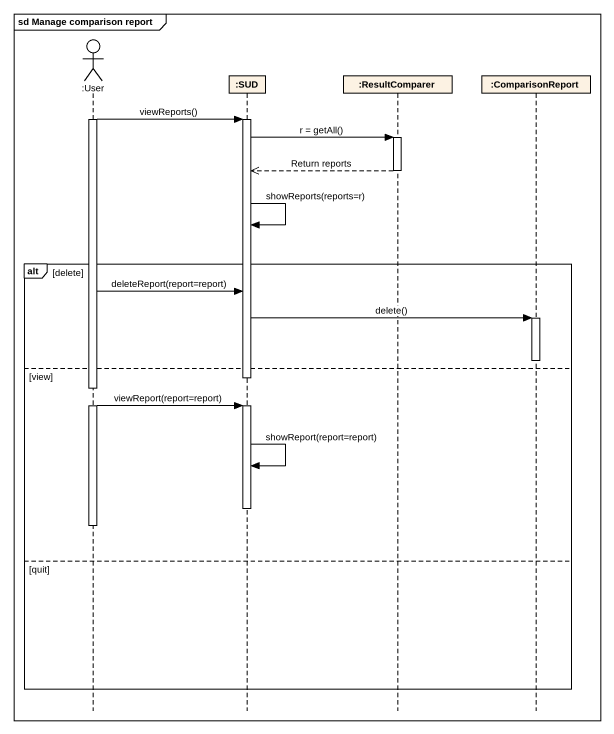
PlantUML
@startuml
mainframe sd Manage comparison report
hide footbox
actor ":User" as User
participant ":SUD" as SUD
participant ":ResultComparer" as ResultComparer
participant ":ComparisonReport" as ComparisonReport

activate User
User -> SUD : viewReports()
activate SUD
SUD -> ResultComparer : r = getAll()
activate ResultComparer
ResultComparer -->> SUD : Return reports
deactivate ResultComparer
SUD -> SUD : showReports(reports=r)
alt delete
  User -> SUD : deleteReport(report=report)
  SUD -> ComparisonReport : delete()
  activate ComparisonReport
  deactivate ComparisonReport
else view
  deactivate SUD
  User -> SUD : viewReport(report=report)
  activate SUD
  SUD -> SUD : showReport(report=report)
  deactivate SUD
  deactivate User
else quit
end
@enduml
